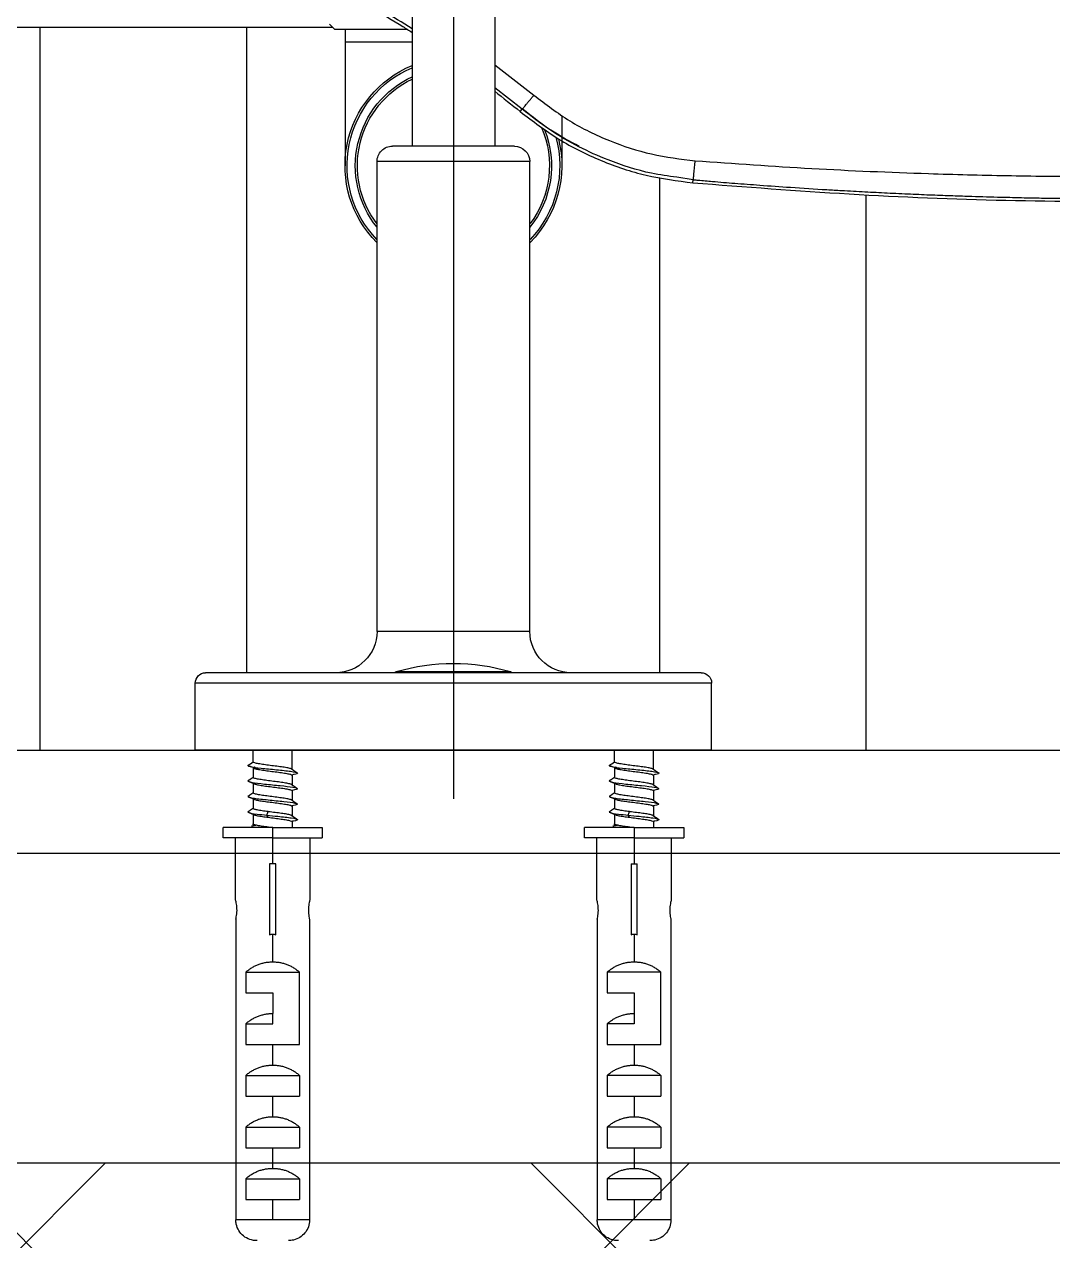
# Model space of a CAD drawing. Header units: millimetres. Extents: x 18456 to 179493, y -203649 to 469211.
# Drawn here: x 110188.1 to 110287.7, y 146936.4 to 147054.2 of the extents above; entities that cross this region are included whole.
import ezdxf

# ---------------------------------------------------------------- set-up
doc = ezdxf.new("R2010")
doc.units = ezdxf.units.MM
for name, color, linetype, true_color in [('X-평면도(기본형)$0$40HAT', 9, 'Continuous', 0x808080), ('X-평면도(기본형)$0$FIN', 9, 'Continuous', 0x808080), ('X-평면도(기본형)$0$FUR', 6, 'Continuous', 0xff00ff), ('X-평면도(기본형)$0$MC', 7, 'Continuous', 0x7f7fff), ('X-평면도(기본형)$0$TIL', 5, 'Continuous', 0x0000ff), ('X-평면도(기본형)$0$W2', 3, 'Continuous', 0x00ff00)]:
    doc.layers.add(name, color=color, linetype=linetype, true_color=true_color)

# ---------------------------------------------------------------- blocks, each defined once
blk = doc.blocks.new('X-평면도(기본형)$0$A$C5C7666B6')
at = {"layer": 'X-평면도(기본형)$0$FUR'}
for p, q in [((0, 150.36), (0, 100.36)), ((0, 150.36), (6.5, 150.36)), ((0, 150.36), (0, 100.36)), ((7.5, 149.36), (7.5, 101.36)), ((54.95, 148.56), (55.24, 148.59)), ((55.24, 148.59), (55.49, 146.99)), ((61.45, 135.86), (56.6, 135.86)), ((66.36, 129.36), (63.43, 133.15)), ((11.5, 132.76), (57, 132.76)), ((11.5, 132.76), (11.5, 117.96)), ((61.85, 131.83), (62.08, 132.02)), ((62.08, 132.02), (62.1, 132.04)), ((62.08, 132.02), (64.14, 129.36)), ((58.5, 131.26), (58.5, 119.46)), ((75.77, 129.36), (58.5, 129.36)), ((75.77, 121.36), (58.5, 121.36)), ((68.6, 114.86), (68.6, 121.36)), ((69.8, 120.91), (69.8, 113.86)), ((11.5, 117.96), (57, 117.96)), ((69.8, 114.86), (56.6, 114.86)), ((69.8, 113.86), (70.3, 113.36)), ((70, 113.66), (70, 80.91)), ((0, 100.36), (6.5, 100.36))]:
    blk.add_line(p, q, dxfattribs=at)
at = {"layer": 'X-평면도(기본형)$0$FUR', "color": 8, "true_color": 0x808080}
for p, q in [((6.5, 150.36), (6.5, 100.36)), ((-7.5, 147.66), (-8.5, 147.66)), ((-8.5, 142.86), (-8.5, 147.66)), ((-7.5, 142.86), (-7.5, 147.66)), ((-45.5, 146.42), (-45.5, 142.86)), ((-16.37, 146.42), (-45.5, 146.42)), ((-8.5, 146.46), (-14.51, 146.46)), ((-41.5, 145.45), (-43.5, 145.45)), ((-43.5, 142.86), (-43.5, 145.45)), ((-41.5, 145.45), (-41.5, 140.26)), ((-36.5, 145.45), (-38.5, 145.45)), ((-38.5, 142.86), (-38.5, 145.45)), ((-36.5, 145.45), (-36.5, 140.26)), ((-31.5, 145.45), (-33.5, 145.45)), ((-33.5, 142.86), (-33.5, 145.45)), ((-31.5, 145.45), (-31.5, 140.26)), ((-28.5, 145.45), (-21.5, 145.45)), ((-28.5, 142.86), (-28.5, 145.45)), ((-21.5, 145.45), (-21.5, 140.26)), ((-6.94, 144.74), (-7.5, 144.74)), ((-5.44, 144.74), (-6.36, 144.74)), ((-3.94, 144.74), (-4.88, 144.74)), ((-2.44, 144.74), (-3.38, 144.74)), ((-1.88, 144.74), (0, 144.74)), ((-45.5, 142.86), (-45.5, 139.29)), ((-43.5, 142.86), (-45.5, 142.86)), ((-43.5, 140.26), (-43.5, 142.86)), ((-38.5, 142.86), (-40.5, 142.86)), ((-38.5, 140.26), (-38.5, 142.86)), ((-33.5, 142.86), (-35.5, 142.86)), ((-33.5, 140.26), (-33.5, 142.86)), ((-28.5, 142.86), (-30.5, 142.86)), ((-28.5, 140.26), (-28.5, 142.86)), ((-25.5, 142.86), (-26.5, 142.86)), ((-26.5, 142.86), (-26.5, 140.26)), ((-23.5, 142.86), (-25.5, 142.86)), ((-23.5, 140.26), (-23.5, 142.86)), ((-17.81, 142.86), (-20.5, 142.86)), ((-17.88, 143.16), (-11, 143.16)), ((-11, 142.56), (-17.88, 142.56)), ((-11, 142.56), (-11, 143.16)), ((-8.5, 142.86), (-11, 142.86)), ((-7.5, 142.86), (-8.5, 142.86)), ((-8.5, 142.86), (-8.5, 138.06)), ((-7.5, 142.86), (-7.5, 138.06)), ((-41.5, 140.26), (-43.5, 140.26)), ((-36.5, 140.26), (-38.5, 140.26)), ((-31.5, 140.26), (-33.5, 140.26)), ((-26.5, 140.26), (-28.5, 140.26)), ((-21.5, 140.26), (-23.5, 140.26)), ((-7.24, 140.97), (-7.13, 140.97)), ((-6.22, 140.97), (-7.13, 140.97)), ((-4.72, 140.97), (-5.63, 140.97)), ((-3.22, 140.97), (-4.13, 140.97)), ((-1.69, 140.97), (-2.63, 140.97)), ((-1.13, 140.97), (0, 140.97)), ((-16.37, 139.29), (-45.5, 139.29)), ((-14.51, 139.26), (-8.5, 139.26)), ((-8.5, 138.06), (-7.5, 138.06)), ((57, 132.76), (57, 117.96)), ((7.61, 119.82), (7.61, 130.9)), ((-7.5, 112.66), (-8.5, 112.66)), ((-8.5, 107.86), (-8.5, 112.66)), ((-7.5, 107.86), (-7.5, 112.66)), ((-45.5, 111.42), (-45.5, 107.86)), ((-16.37, 111.42), (-45.5, 111.42)), ((-8.5, 111.46), (-14.51, 111.46)), ((-41.5, 110.45), (-43.5, 110.45)), ((-43.5, 107.86), (-43.5, 110.45)), ((-41.5, 105.26), (-41.5, 110.45)), ((-36.5, 110.45), (-38.5, 110.45)), ((-38.5, 107.86), (-38.5, 110.45)), ((-36.5, 105.26), (-36.5, 110.45)), ((-31.5, 110.45), (-33.5, 110.45)), ((-33.5, 107.86), (-33.5, 110.45)), ((-31.5, 105.26), (-31.5, 110.45)), ((-28.5, 110.45), (-21.5, 110.45)), ((-28.5, 107.86), (-28.5, 110.45)), ((-21.5, 105.26), (-21.5, 110.45)), ((-6.94, 109.74), (-7.5, 109.74)), ((-5.44, 109.74), (-6.36, 109.74)), ((-3.94, 109.74), (-4.88, 109.74)), ((-2.44, 109.74), (-3.38, 109.74)), ((-1.88, 109.74), (0, 109.74)), ((-45.5, 107.86), (-45.5, 104.29)), ((-45.5, 107.86), (-43.5, 107.86)), ((-43.5, 105.26), (-43.5, 107.86)), ((-40.5, 107.86), (-38.5, 107.86)), ((-38.5, 105.26), (-38.5, 107.86)), ((-35.5, 107.86), (-33.5, 107.86)), ((-33.5, 105.26), (-33.5, 107.86)), ((-30.5, 107.86), (-28.5, 107.86)), ((-28.5, 105.26), (-28.5, 107.86)), ((-26.5, 105.26), (-26.5, 107.86)), ((-26.5, 107.86), (-25.5, 107.86)), ((-23.5, 107.86), (-25.5, 107.86)), ((-23.5, 105.26), (-23.5, 107.86)), ((-20.5, 107.86), (-17.81, 107.86)), ((-17.88, 108.16), (-11, 108.16)), ((-11, 107.56), (-17.88, 107.56)), ((-11, 108.16), (-11, 107.56)), ((-11, 107.86), (-8.5, 107.86)), ((-8.5, 107.86), (-7.5, 107.86)), ((-8.5, 107.86), (-8.5, 103.06)), ((-7.5, 107.86), (-7.5, 103.06)), ((-41.5, 105.26), (-43.5, 105.26)), ((-36.5, 105.26), (-38.5, 105.26)), ((-31.5, 105.26), (-33.5, 105.26)), ((-26.5, 105.26), (-28.5, 105.26)), ((-21.5, 105.26), (-23.5, 105.26)), ((-7.24, 105.97), (-7.13, 105.97)), ((-6.22, 105.97), (-7.13, 105.97)), ((-4.72, 105.97), (-5.63, 105.97)), ((-3.22, 105.97), (-4.13, 105.97)), ((-1.69, 105.97), (-2.63, 105.97)), ((-1.13, 105.97), (0, 105.97)), ((-16.37, 104.29), (-45.5, 104.29)), ((-14.51, 104.26), (-8.5, 104.26)), ((-8.5, 103.06), (-7.5, 103.06))]:
    blk.add_line(p, q, dxfattribs=at)
at = {"layer": 'X-평면도(기본형)$0$FUR', "color": 1, "true_color": 0xff0000}
blk.add_line((600.32, 125.36), (-4.7, 125.36), dxfattribs=at)
at = {"layer": 'X-평면도(기본형)$0$FUR'}
for centre, radius, start, end in [((6.5, 149.36), 1, 0, 90), ((11.5, 136.76), 4, 180, 270), ((56.6, 125.36), 10.5, 75.6424, 134.9564), ((56.6, 125.36), 10.3, 74.4527, 133.9078), ((57, 131.26), 1.5, 0, 90), ((56.6, 125.36), 10.5, 225.0436, 337.6073), ((56.6, 125.36), 10.3, 226.0922, 337.1482), ((57, 119.46), 1.5, 270, 0), ((11.5, 113.96), 4, 90, 180), ((6.5, 101.36), 1, 270, 0)]:
    blk.add_arc(centre, radius, start, end, dxfattribs=at)
at = {"layer": 'X-평면도(기본형)$0$FUR', "color": 8, "true_color": 0x808080}
for centre, radius, start, end in [((56.6, 125.36), 9.5, 68.429, 128.822), ((56.6, 125.36), 9.3, 66.484, 127.083), ((7.13, 130.76), 0.5, 16.2575, 40.8383), ((-11.39, 125.36), 19.79, 343.7425, 16.2575), ((56.6, 125.36), 9.5, 231.1743, 335.0989), ((56.6, 125.36), 9.3, 232.9169, 334.5256), ((7.13, 119.96), 0.5, 319.1617, 343.7425)]:
    blk.add_arc(centre, radius, start, end, dxfattribs=at)
at = {"layer": 'X-평면도(기본형)$0$FUR'}
for points, knots in [([(54.95, 148.56), (54.56, 153.6), (53.78, 163.69), (53.17, 178.86), (53.13, 188.97), (53.11, 194.03)], [0, 0, 0, 0, 0.333307, 0.666693, 1, 1, 1, 1]), ([(57.08, 148.78), (56.82, 152.54), (56.29, 160.07), (55.86, 170.12), (55.63, 178.93), (55.55, 186.47), (55.56, 191.49), (55.56, 194)], [0, 0, 0, 0, 0.2501, 0.500294, 0.667068, 0.833874, 1, 1, 1, 1]), ([(55.24, 148.59), (55.23, 148.75), (55.18, 149.36), (55.06, 150.7), (54.9, 152.69), (54.71, 155.21), (54.5, 158.19), (54.33, 160.83), (54.21, 162.86), (54.14, 164.09), (54.08, 165.21), (54.03, 166.29), (53.97, 167.39), (53.92, 168.5), (53.87, 169.61), (53.82, 170.69), (53.78, 171.73), (53.74, 172.74), (53.71, 173.71), (53.68, 174.64), (53.62, 176.2), (53.57, 178.2), (53.51, 180.45), (53.48, 182.12), (53.46, 183.31), (53.44, 184.57), (53.42, 185.82), (53.42, 186.79), (53.41, 187.15)], [0, 0, 0, 0, 0.012439, 0.048205, 0.104503, 0.167351, 0.244565, 0.336146, 0.373172, 0.402815, 0.431725, 0.459899, 0.487339, 0.517097, 0.54594, 0.573867, 0.600879, 0.626976, 0.652157, 0.676423, 0.699773, 0.773353, 0.831735, 0.87492, 0.90291, 0.924386, 0.972196, 1, 1, 1, 1]), ([(61.85, 131.83), (60.92, 133.05), (59.06, 135.48), (57.02, 139.62), (55.54, 144), (55.14, 147.04), (54.95, 148.56)], [0, 0, 0, 0, 0.25001, 0.500001, 0.75002, 1, 1, 1, 1]), ([(55.24, 148.59), (55.25, 148.59), (55.27, 148.6), (55.39, 148.61), (55.58, 148.63), (55.84, 148.66), (56.15, 148.69), (56.47, 148.72), (56.79, 148.75), (56.99, 148.77), (57.08, 148.77)], [0, 0, 0, 0, 0.119565, 0.247013, 0.379627, 0.513902, 0.646078, 0.772726, 0.891231, 1, 1, 1, 1]), ([(63.43, 133.15), (62.56, 134.29), (60.83, 136.56), (58.95, 140.43), (57.6, 144.52), (57.26, 147.36), (57.08, 148.78)], [0, 0, 0, 0, 0.250112, 0.500164, 0.750028, 1, 1, 1, 1]), ([(55.49, 146.99), (55.6, 146.17), (55.91, 143.9), (56.95, 140.71), (58.41, 137.45), (60.03, 134.64), (61.39, 132.9), (62.08, 132.02)], [0, 0, 0, 0, 0.149341, 0.414687, 0.601681, 0.796829, 1, 1, 1, 1]), ([(58.47, 137.53), (58.94, 136.66), (59.98, 134.72), (61.35, 132.99), (62.1, 132.03)], [0, 0, 0, 0, 0.448954, 1, 1, 1, 1]), ([(62.1, 132.04), (62.1, 132.04), (62.11, 132.05), (62.18, 132.11), (62.31, 132.22), (62.5, 132.37), (62.72, 132.56), (62.96, 132.76), (63.2, 132.96), (63.36, 133.09), (63.43, 133.15)], [0, 0, 0, 0, 0.027468, 0.164253, 0.307475, 0.453836, 0.599594, 0.741088, 0.875265, 1, 1, 1, 1]), ([(73.57, 114.38), (72.43, 116.43), (71.13, 118.78), (69.71, 121.06), (69.52, 121.36)], [0, 0, 0, 0, 0.3331978, 0.383066, 0.383066, 0.383066, 0.383066]), ([(69.87, 121.36), (70.46, 120.42), (71.85, 118.19), (73.11, 115.87), (73.84, 114.53)], [0.1390638, 0.1390638, 0.1390638, 0.1390638, 0.5, 1, 1, 1, 1])]:
    blk.add_open_spline(points, degree=3, knots=knots, dxfattribs=at)
at = {"layer": 'X-평면도(기본형)$0$FUR', "color": 8, "true_color": 0x808080}
for points, knots in [([(-45.5, 146.42), (-45.72, 146.42), (-45.95, 146.38), (-46.37, 146.24), (-46.57, 146.12), (-46.91, 145.85), (-47.06, 145.68), (-47.3, 145.3), (-47.39, 145.09), (-47.48, 144.71), (-47.5, 144.54), (-47.5, 144.38)], [0, 0, 0, 0, 0.210475, 0.210475, 0.420919, 0.420919, 0.631855, 0.631855, 0.844512, 0.844512, 1, 1, 1, 1]), ([(-14.5, 146.46), (-14.5, 146.46), (-14.5, 146.46), (-14.51, 146.45), (-14.53, 146.45), (-14.62, 146.42), (-14.67, 146.41), (-14.82, 146.38), (-14.91, 146.36), (-15.1, 146.34), (-15.21, 146.32), (-15.43, 146.31), (-15.55, 146.31), (-15.76, 146.32), (-15.87, 146.33), (-16.06, 146.36), (-16.15, 146.37), (-16.28, 146.4), (-16.33, 146.41), (-16.37, 146.42)], [0, 0, 0, 0, 0.025111, 0.025111, 0.149041, 0.149041, 0.273737, 0.273737, 0.402646, 0.402646, 0.533133, 0.533133, 0.659652, 0.659652, 0.782891, 0.782891, 0.908576, 0.908576, 1, 1, 1, 1]), ([(-6.3, 142.3), (-6.34, 142.64), (-6.42, 143.53), (-6.56, 144.79), (-6.71, 145.42), (-6.83, 145.13), (-6.89, 144.76), (-6.9, 144.69)], [0, 0, 0, 0, 0.17613, 0.432766, 0.689401, 0.946037, 1, 1, 1, 1]), ([(-4.42, 140.53), (-4.45, 140.46), (-4.53, 140.4), (-4.66, 140.96), (-4.81, 142.39), (-4.97, 144), (-5.12, 145.15), (-5.26, 145.37), (-5.36, 144.96), (-5.4, 144.7)], [0, 0, 0, 0, 0.084858, 0.242521, 0.400184, 0.557846, 0.715509, 0.873171, 1, 1, 1, 1]), ([(-2.92, 140.53), (-2.94, 140.49), (-3, 140.39), (-3.12, 140.72), (-3.28, 142.01), (-3.43, 143.64), (-3.58, 144.95), (-3.74, 145.43), (-3.84, 145.06), (-3.89, 144.74)], [0, 0, 0, 0, 0.048435, 0.207029, 0.365624, 0.524218, 0.682812, 0.841406, 1, 1, 1, 1]), ([(-1.48, 140.46), (-1.52, 140.46), (-1.6, 140.65), (-1.74, 141.65), (-1.89, 143.26), (-2.05, 144.7), (-2.2, 145.41), (-2.31, 145.18), (-2.37, 144.84), (-2.38, 144.78)], [0, 0, 0, 0, 0.116681, 0.286695, 0.456709, 0.626723, 0.796737, 0.966751, 1, 1, 1, 1]), ([(-6.5, 142.42), (-6.53, 142.62), (-6.56, 142.84), (-6.61, 143.27), (-6.64, 143.48), (-6.69, 143.86), (-6.72, 144.04), (-6.78, 144.34), (-6.8, 144.47), (-6.86, 144.65), (-6.88, 144.71), (-6.92, 144.74), (-6.93, 144.74), (-6.94, 144.74)], [0, 0, 0, 0, 0.188476, 0.188476, 0.376983, 0.376983, 0.565472, 0.565472, 0.753985, 0.753985, 0.942472, 0.942472, 1, 1, 1, 1]), ([(-6.38, 144.74), (-6.36, 144.74), (-6.33, 144.71), (-6.28, 144.56), (-6.25, 144.46), (-6.19, 144.19), (-6.17, 144.02), (-6.11, 143.66), (-6.09, 143.46), (-6.03, 143.04), (-6.01, 142.82), (-5.97, 142.55), (-5.96, 142.48), (-5.95, 142.42)], [0, 0, 0, 0, 0.188465, 0.188465, 0.376939, 0.376939, 0.565465, 0.565465, 0.75393, 0.75393, 0.942462, 0.942462, 1, 1, 1, 1]), ([(-4.77, 141.08), (-4.79, 141.15), (-4.82, 141.25), (-4.88, 141.52), (-4.9, 141.69), (-4.96, 142.05), (-4.98, 142.25), (-5.04, 142.67), (-5.06, 142.89), (-5.12, 143.31), (-5.15, 143.52), (-5.2, 143.9), (-5.23, 144.08), (-5.28, 144.37), (-5.31, 144.49), (-5.36, 144.67), (-5.39, 144.72), (-5.42, 144.74), (-5.43, 144.74), (-5.44, 144.74)], [0, 0, 0, 0, 0.120744, 0.120744, 0.242263, 0.242263, 0.363765, 0.363765, 0.485287, 0.485287, 0.606786, 0.606786, 0.728309, 0.728309, 0.849807, 0.849807, 0.971328, 0.971328, 1, 1, 1, 1]), ([(-4.84, 144.71), (-4.83, 144.69), (-4.82, 144.67), (-4.78, 144.56), (-4.75, 144.46), (-4.7, 144.19), (-4.67, 144.02), (-4.61, 143.66), (-4.59, 143.46), (-4.53, 143.04), (-4.51, 142.82), (-4.45, 142.4), (-4.42, 142.19), (-4.37, 141.81), (-4.34, 141.64), (-4.29, 141.34), (-4.26, 141.22), (-4.21, 141.04), (-4.18, 140.99), (-4.15, 140.97), (-4.14, 140.97), (-4.13, 140.97)], [0, 0, 0, 0, 0.053038, 0.053038, 0.168012, 0.168012, 0.282979, 0.282979, 0.397961, 0.397961, 0.512923, 0.512923, 0.627913, 0.627913, 0.742871, 0.742871, 0.857865, 0.857865, 0.97282, 0.97282, 1, 1, 1, 1]), ([(-3.27, 141.08), (-3.29, 141.15), (-3.32, 141.25), (-3.37, 141.52), (-3.4, 141.69), (-3.46, 142.05), (-3.48, 142.25), (-3.54, 142.67), (-3.56, 142.89), (-3.62, 143.31), (-3.65, 143.52), (-3.7, 143.9), (-3.73, 144.08), (-3.78, 144.37), (-3.81, 144.49), (-3.86, 144.67), (-3.89, 144.72), (-3.92, 144.74), (-3.93, 144.74), (-3.94, 144.74)], [0, 0, 0, 0, 0.120213, 0.120213, 0.241801, 0.241801, 0.363371, 0.363371, 0.484956, 0.484956, 0.606529, 0.606529, 0.728111, 0.728111, 0.849689, 0.849689, 0.971267, 0.971267, 1, 1, 1, 1]), ([(-3.34, 144.71), (-3.33, 144.69), (-3.32, 144.67), (-3.28, 144.56), (-3.25, 144.46), (-3.2, 144.19), (-3.17, 144.02), (-3.11, 143.66), (-3.09, 143.46), (-3.03, 143.04), (-3.01, 142.82), (-2.95, 142.4), (-2.92, 142.19), (-2.87, 141.81), (-2.84, 141.64), (-2.79, 141.34), (-2.76, 141.22), (-2.71, 141.04), (-2.68, 140.99), (-2.65, 140.97), (-2.64, 140.97), (-2.63, 140.97)], [0, 0, 0, 0, 0.052746, 0.052746, 0.167734, 0.167734, 0.282758, 0.282758, 0.397747, 0.397747, 0.512765, 0.512765, 0.627759, 0.627759, 0.742772, 0.742772, 0.857771, 0.857771, 0.972778, 0.972778, 1, 1, 1, 1]), ([(-1.69, 140.97), (-1.71, 140.97), (-1.74, 141), (-1.79, 141.15), (-1.82, 141.25), (-1.87, 141.52), (-1.9, 141.69), (-1.96, 142.05), (-1.98, 142.25), (-2.04, 142.67), (-2.06, 142.89), (-2.12, 143.31), (-2.15, 143.52), (-2.2, 143.9), (-2.23, 144.08), (-2.28, 144.37), (-2.31, 144.49), (-2.36, 144.67), (-2.39, 144.72), (-2.42, 144.74), (-2.43, 144.74), (-2.44, 144.74)], [0, 0, 0, 0, 0.108259, 0.108259, 0.216535, 0.216535, 0.324802, 0.324802, 0.433082, 0.433082, 0.541347, 0.541347, 0.649629, 0.649629, 0.757892, 0.757892, 0.866175, 0.866175, 0.974436, 0.974436, 1, 1, 1, 1]), ([(-1.84, 144.71), (-1.83, 144.69), (-1.82, 144.67), (-1.78, 144.56), (-1.75, 144.46), (-1.69, 144.19), (-1.67, 144.02), (-1.61, 143.66), (-1.59, 143.46), (-1.53, 143.04), (-1.51, 142.82), (-1.45, 142.4), (-1.42, 142.19), (-1.37, 141.81), (-1.34, 141.63), (-1.29, 141.34), (-1.26, 141.22), (-1.21, 141.04), (-1.18, 140.99), (-1.15, 140.97), (-1.14, 140.97), (-1.13, 140.97)], [0, 0, 0, 0, 0.05122, 0.05122, 0.16641, 0.16641, 0.281616, 0.281616, 0.396801, 0.396801, 0.512015, 0.512015, 0.627197, 0.627197, 0.742414, 0.742414, 0.857591, 0.857591, 0.972809, 0.972809, 1, 1, 1, 1]), ([(-7.51, 142.86), (-7.5, 142.77), (-7.49, 142.69), (-7.45, 142.4), (-7.42, 142.19), (-7.37, 141.81), (-7.34, 141.64), (-7.29, 141.34), (-7.26, 141.22), (-7.21, 141.04), (-7.18, 140.99), (-7.15, 140.97), (-7.14, 140.97), (-7.13, 140.97)], [0, 0, 0, 0, 0.083074, 0.083074, 0.299494, 0.299494, 0.51592, 0.51592, 0.732355, 0.732355, 0.948771, 0.948771, 1, 1, 1, 1]), ([(-6.19, 140.97), (-6.21, 140.97), (-6.24, 141), (-6.29, 141.15), (-6.32, 141.25), (-6.37, 141.52), (-6.4, 141.69), (-6.45, 142.04), (-6.48, 142.22), (-6.5, 142.42)], [0, 0, 0, 0, 0.254545, 0.254545, 0.509066, 0.509066, 0.763547, 0.763547, 1, 1, 1, 1]), ([(-5.93, 140.51), (-5.97, 140.43), (-6.06, 140.45), (-6.18, 141.15), (-6.26, 141.96), (-6.3, 142.3)], [0, 0, 0, 0, 0.297374, 0.71404, 1, 1, 1, 1]), ([(-5.95, 142.42), (-5.93, 142.21), (-5.9, 142.01), (-5.84, 141.65), (-5.82, 141.49), (-5.76, 141.23), (-5.74, 141.13), (-5.68, 141), (-5.66, 140.97), (-5.63, 140.97)], [0, 0, 0, 0, 0.254461, 0.254461, 0.508979, 0.508979, 0.763453, 0.763453, 1, 1, 1, 1]), ([(-47.5, 141.34), (-47.5, 141.1), (-47.46, 140.86), (-47.31, 140.42), (-47.19, 140.21), (-46.9, 139.85), (-46.72, 139.7), (-46.34, 139.46), (-46.12, 139.38), (-45.77, 139.3), (-45.64, 139.29), (-45.5, 139.29)], [0, 0, 0, 0, 0.222179, 0.222179, 0.444896, 0.444896, 0.660359, 0.660359, 0.872339, 0.872339, 1, 1, 1, 1]), ([(-7.27, 141.3), (-7.29, 141.17), (-7.32, 140.98), (-7.35, 140.83), (-7.35, 140.79)], [0, 0, 0, 0, 0.663259, 1, 1, 1, 1]), ([(-16.37, 139.29), (-16.31, 139.3), (-16.24, 139.32), (-16.06, 139.35), (-15.96, 139.37), (-15.75, 139.39), (-15.64, 139.4), (-15.42, 139.4), (-15.31, 139.39), (-15.1, 139.38), (-15, 139.36), (-14.83, 139.33), (-14.75, 139.32), (-14.62, 139.29), (-14.57, 139.27), (-14.51, 139.26), (-14.5, 139.26), (-14.5, 139.26)], [0, 0, 0, 0, 0.130372, 0.130372, 0.260778, 0.260778, 0.390104, 0.390104, 0.5147, 0.5147, 0.638474, 0.638474, 0.766412, 0.766412, 0.897176, 0.897176, 1, 1, 1, 1]), ([(-45.5, 111.42), (-45.72, 111.42), (-45.95, 111.38), (-46.37, 111.24), (-46.57, 111.12), (-46.91, 110.85), (-47.06, 110.68), (-47.3, 110.3), (-47.39, 110.09), (-47.48, 109.71), (-47.5, 109.54), (-47.5, 109.38)], [0, 0, 0, 0, 0.210475, 0.210475, 0.420919, 0.420919, 0.631855, 0.631855, 0.844512, 0.844512, 1, 1, 1, 1]), ([(-14.5, 111.46), (-14.5, 111.46), (-14.5, 111.46), (-14.51, 111.45), (-14.53, 111.45), (-14.62, 111.42), (-14.67, 111.41), (-14.82, 111.38), (-14.91, 111.36), (-15.1, 111.34), (-15.21, 111.32), (-15.43, 111.31), (-15.55, 111.31), (-15.76, 111.32), (-15.87, 111.33), (-16.06, 111.36), (-16.15, 111.37), (-16.28, 111.4), (-16.33, 111.41), (-16.37, 111.42)], [0, 0, 0, 0, 0.025111, 0.025111, 0.149041, 0.149041, 0.273737, 0.273737, 0.402646, 0.402646, 0.533133, 0.533133, 0.659652, 0.659652, 0.782891, 0.782891, 0.908576, 0.908576, 1, 1, 1, 1]), ([(-6.5, 107.42), (-6.53, 107.62), (-6.56, 107.84), (-6.61, 108.27), (-6.64, 108.48), (-6.69, 108.86), (-6.72, 109.04), (-6.78, 109.34), (-6.8, 109.47), (-6.86, 109.65), (-6.88, 109.71), (-6.92, 109.74), (-6.93, 109.74), (-6.94, 109.74)], [0, 0, 0, 0, 0.188476, 0.188476, 0.376983, 0.376983, 0.565472, 0.565472, 0.753985, 0.753985, 0.942472, 0.942472, 1, 1, 1, 1]), ([(-6.3, 107.3), (-6.34, 107.64), (-6.42, 108.53), (-6.56, 109.79), (-6.71, 110.42), (-6.83, 110.13), (-6.89, 109.76), (-6.9, 109.69)], [0, 0, 0, 0, 0.17613, 0.432766, 0.689401, 0.946037, 1, 1, 1, 1]), ([(-6.38, 109.74), (-6.36, 109.74), (-6.33, 109.71), (-6.28, 109.56), (-6.25, 109.46), (-6.19, 109.19), (-6.17, 109.02), (-6.11, 108.66), (-6.09, 108.46), (-6.03, 108.04), (-6.01, 107.82), (-5.97, 107.55), (-5.96, 107.48), (-5.95, 107.42)], [0, 0, 0, 0, 0.188465, 0.188465, 0.376939, 0.376939, 0.565465, 0.565465, 0.75393, 0.75393, 0.942462, 0.942462, 1, 1, 1, 1]), ([(-4.77, 106.08), (-4.79, 106.15), (-4.82, 106.25), (-4.88, 106.52), (-4.9, 106.69), (-4.96, 107.05), (-4.98, 107.25), (-5.04, 107.67), (-5.06, 107.89), (-5.12, 108.31), (-5.15, 108.52), (-5.2, 108.9), (-5.23, 109.08), (-5.28, 109.37), (-5.31, 109.49), (-5.36, 109.67), (-5.39, 109.72), (-5.42, 109.74), (-5.43, 109.74), (-5.44, 109.74)], [0, 0, 0, 0, 0.120744, 0.120744, 0.242263, 0.242263, 0.363765, 0.363765, 0.485287, 0.485287, 0.606786, 0.606786, 0.728309, 0.728309, 0.849807, 0.849807, 0.971328, 0.971328, 1, 1, 1, 1]), ([(-4.42, 105.53), (-4.45, 105.46), (-4.53, 105.4), (-4.66, 105.96), (-4.81, 107.39), (-4.97, 109), (-5.12, 110.15), (-5.26, 110.37), (-5.36, 109.96), (-5.4, 109.7)], [0, 0, 0, 0, 0.084858, 0.242521, 0.400184, 0.557846, 0.715509, 0.873171, 1, 1, 1, 1]), ([(-4.84, 109.71), (-4.83, 109.69), (-4.82, 109.67), (-4.78, 109.56), (-4.75, 109.46), (-4.7, 109.19), (-4.67, 109.02), (-4.61, 108.66), (-4.59, 108.46), (-4.53, 108.04), (-4.51, 107.82), (-4.45, 107.4), (-4.42, 107.19), (-4.37, 106.81), (-4.34, 106.64), (-4.29, 106.34), (-4.26, 106.22), (-4.21, 106.04), (-4.18, 105.99), (-4.15, 105.97), (-4.14, 105.97), (-4.13, 105.97)], [0, 0, 0, 0, 0.053038, 0.053038, 0.168012, 0.168012, 0.282979, 0.282979, 0.397961, 0.397961, 0.512923, 0.512923, 0.627913, 0.627913, 0.742871, 0.742871, 0.857865, 0.857865, 0.97282, 0.97282, 1, 1, 1, 1]), ([(-3.27, 106.08), (-3.29, 106.15), (-3.32, 106.25), (-3.37, 106.52), (-3.4, 106.69), (-3.46, 107.05), (-3.48, 107.25), (-3.54, 107.67), (-3.56, 107.89), (-3.62, 108.31), (-3.65, 108.52), (-3.7, 108.9), (-3.73, 109.08), (-3.78, 109.37), (-3.81, 109.49), (-3.86, 109.67), (-3.89, 109.72), (-3.92, 109.74), (-3.93, 109.74), (-3.94, 109.74)], [0, 0, 0, 0, 0.120213, 0.120213, 0.241801, 0.241801, 0.363371, 0.363371, 0.484956, 0.484956, 0.606529, 0.606529, 0.728111, 0.728111, 0.849689, 0.849689, 0.971267, 0.971267, 1, 1, 1, 1]), ([(-2.92, 105.53), (-2.94, 105.49), (-3, 105.39), (-3.12, 105.72), (-3.28, 107.01), (-3.43, 108.64), (-3.58, 109.95), (-3.74, 110.43), (-3.84, 110.06), (-3.89, 109.74)], [0, 0, 0, 0, 0.048435, 0.207029, 0.365624, 0.524218, 0.682812, 0.841406, 1, 1, 1, 1]), ([(-3.34, 109.71), (-3.33, 109.69), (-3.32, 109.67), (-3.28, 109.56), (-3.25, 109.46), (-3.2, 109.19), (-3.17, 109.02), (-3.11, 108.66), (-3.09, 108.46), (-3.03, 108.04), (-3.01, 107.82), (-2.95, 107.4), (-2.92, 107.19), (-2.87, 106.81), (-2.84, 106.64), (-2.79, 106.34), (-2.76, 106.22), (-2.71, 106.04), (-2.68, 105.99), (-2.65, 105.97), (-2.64, 105.97), (-2.63, 105.97)], [0, 0, 0, 0, 0.052746, 0.052746, 0.167734, 0.167734, 0.282758, 0.282758, 0.397747, 0.397747, 0.512765, 0.512765, 0.627759, 0.627759, 0.742772, 0.742772, 0.857771, 0.857771, 0.972778, 0.972778, 1, 1, 1, 1]), ([(-1.69, 105.97), (-1.71, 105.97), (-1.74, 106), (-1.79, 106.15), (-1.82, 106.25), (-1.87, 106.52), (-1.9, 106.69), (-1.96, 107.05), (-1.98, 107.25), (-2.04, 107.67), (-2.06, 107.89), (-2.12, 108.31), (-2.15, 108.52), (-2.2, 108.9), (-2.23, 109.08), (-2.28, 109.37), (-2.31, 109.49), (-2.36, 109.67), (-2.39, 109.72), (-2.42, 109.74), (-2.43, 109.74), (-2.44, 109.74)], [0, 0, 0, 0, 0.108259, 0.108259, 0.216535, 0.216535, 0.324802, 0.324802, 0.433082, 0.433082, 0.541347, 0.541347, 0.649629, 0.649629, 0.757892, 0.757892, 0.866175, 0.866175, 0.974436, 0.974436, 1, 1, 1, 1]), ([(-1.48, 105.46), (-1.52, 105.46), (-1.6, 105.65), (-1.74, 106.65), (-1.89, 108.26), (-2.05, 109.7), (-2.2, 110.41), (-2.31, 110.18), (-2.37, 109.84), (-2.38, 109.78)], [0, 0, 0, 0, 0.116681, 0.286695, 0.456709, 0.626723, 0.796737, 0.966751, 1, 1, 1, 1]), ([(-1.84, 109.71), (-1.83, 109.69), (-1.82, 109.67), (-1.78, 109.56), (-1.75, 109.46), (-1.69, 109.19), (-1.67, 109.02), (-1.61, 108.66), (-1.59, 108.46), (-1.53, 108.04), (-1.51, 107.82), (-1.45, 107.4), (-1.42, 107.19), (-1.37, 106.81), (-1.34, 106.63), (-1.29, 106.34), (-1.26, 106.22), (-1.21, 106.04), (-1.18, 105.99), (-1.15, 105.97), (-1.14, 105.97), (-1.13, 105.97)], [0, 0, 0, 0, 0.05122, 0.05122, 0.16641, 0.16641, 0.281616, 0.281616, 0.396801, 0.396801, 0.512015, 0.512015, 0.627197, 0.627197, 0.742414, 0.742414, 0.857591, 0.857591, 0.972809, 0.972809, 1, 1, 1, 1]), ([(-7.51, 107.86), (-7.5, 107.77), (-7.49, 107.69), (-7.45, 107.4), (-7.42, 107.19), (-7.37, 106.81), (-7.34, 106.64), (-7.29, 106.34), (-7.26, 106.22), (-7.21, 106.04), (-7.18, 105.99), (-7.15, 105.97), (-7.14, 105.97), (-7.13, 105.97)], [0, 0, 0, 0, 0.083074, 0.083074, 0.299494, 0.299494, 0.51592, 0.51592, 0.732355, 0.732355, 0.948771, 0.948771, 1, 1, 1, 1]), ([(-6.19, 105.97), (-6.21, 105.97), (-6.24, 106), (-6.29, 106.15), (-6.32, 106.25), (-6.37, 106.52), (-6.4, 106.69), (-6.45, 107.04), (-6.48, 107.22), (-6.5, 107.42)], [0, 0, 0, 0, 0.254545, 0.254545, 0.509066, 0.509066, 0.763547, 0.763547, 1, 1, 1, 1]), ([(-5.93, 105.51), (-5.97, 105.43), (-6.06, 105.45), (-6.18, 106.15), (-6.26, 106.96), (-6.3, 107.3)], [0, 0, 0, 0, 0.297374, 0.71404, 1, 1, 1, 1]), ([(-5.95, 107.42), (-5.93, 107.21), (-5.9, 107.01), (-5.84, 106.65), (-5.82, 106.49), (-5.76, 106.23), (-5.74, 106.13), (-5.68, 106), (-5.66, 105.97), (-5.63, 105.97)], [0, 0, 0, 0, 0.254461, 0.254461, 0.508979, 0.508979, 0.763453, 0.763453, 1, 1, 1, 1]), ([(-47.5, 106.34), (-47.5, 106.1), (-47.46, 105.86), (-47.31, 105.42), (-47.19, 105.21), (-46.9, 104.85), (-46.72, 104.7), (-46.34, 104.46), (-46.12, 104.38), (-45.77, 104.3), (-45.64, 104.29), (-45.5, 104.29)], [0, 0, 0, 0, 0.222179, 0.222179, 0.444896, 0.444896, 0.660359, 0.660359, 0.872339, 0.872339, 1, 1, 1, 1]), ([(-7.27, 106.3), (-7.29, 106.17), (-7.32, 105.98), (-7.35, 105.83), (-7.35, 105.79)], [0, 0, 0, 0, 0.663259, 1, 1, 1, 1]), ([(-16.37, 104.29), (-16.31, 104.3), (-16.24, 104.32), (-16.06, 104.35), (-15.96, 104.37), (-15.75, 104.39), (-15.64, 104.4), (-15.42, 104.4), (-15.31, 104.39), (-15.1, 104.38), (-15, 104.36), (-14.83, 104.33), (-14.75, 104.32), (-14.62, 104.29), (-14.57, 104.27), (-14.51, 104.26), (-14.5, 104.26), (-14.5, 104.26)], [0, 0, 0, 0, 0.130372, 0.130372, 0.260778, 0.260778, 0.390104, 0.390104, 0.5147, 0.5147, 0.638474, 0.638474, 0.766412, 0.766412, 0.897176, 0.897176, 1, 1, 1, 1])]:
    blk.add_open_spline(points, degree=3, knots=knots, dxfattribs=at)
for points, weights in [([(-40.5, 142.86), (-40.5, 144.38), (-41.5, 145.45)], [1, 0.850415408367, 0.853620629654]), ([(-35.5, 142.86), (-35.5, 144.38), (-36.5, 145.45)], [1, 0.850415408367, 0.853620629654]), ([(-30.5, 142.86), (-30.5, 144.38), (-31.5, 145.45)], [1, 0.850415408367, 0.853620629654]), ([(-20.5, 142.86), (-20.5, 144.38), (-21.5, 145.45)], [1, 0.850415408367, 0.853620629654]), ([(-41.5, 140.26), (-40.5, 141.33), (-40.5, 142.86)], [0.853620629654, 0.850415408367, 1]), ([(-36.5, 140.26), (-35.5, 141.33), (-35.5, 142.86)], [0.853620629654, 0.850415408368, 1]), ([(-31.5, 140.26), (-30.5, 141.33), (-30.5, 142.86)], [0.853620629654, 0.850415408367, 1]), ([(-26.5, 140.26), (-25.5, 141.33), (-25.5, 142.86)], [0.853620629654, 0.850415408367, 1]), ([(-21.5, 140.26), (-20.5, 141.33), (-20.5, 142.86)], [0.853620629654, 0.850415408368, 1]), ([(-40.5, 107.86), (-40.5, 109.38), (-41.5, 110.45)], [1, 0.850415408367, 0.853620629654]), ([(-35.5, 107.86), (-35.5, 109.38), (-36.5, 110.45)], [1, 0.850415408367, 0.853620629654]), ([(-30.5, 107.86), (-30.5, 109.38), (-31.5, 110.45)], [1, 0.850415408367, 0.853620629654]), ([(-20.5, 107.86), (-20.5, 109.38), (-21.5, 110.45)], [1, 0.850415408367, 0.853620629654]), ([(-41.5, 105.26), (-40.5, 106.33), (-40.5, 107.86)], [0.853620629654, 0.850415408367, 1]), ([(-36.5, 105.26), (-35.5, 106.33), (-35.5, 107.86)], [0.853620629654, 0.850415408368, 1]), ([(-31.5, 105.26), (-30.5, 106.33), (-30.5, 107.86)], [0.853620629654, 0.850415408369, 1]), ([(-26.5, 105.26), (-25.5, 106.33), (-25.5, 107.86)], [0.853620629654, 0.850415408367, 1]), ([(-21.5, 105.26), (-20.5, 106.33), (-20.5, 107.86)], [0.853620629654, 0.850415408367, 1])]:
    blk.add_rational_spline(points, weights, degree=2, dxfattribs=at)
for points, degree in [([(-6.34, 144.71), (-6.52, 144.98), (-6.7, 145.24)], 2), ([(-4.84, 144.71), (-5.02, 144.97), (-5.2, 145.23)], 2), ([(-3.34, 144.71), (-3.52, 144.97), (-3.7, 145.23)], 2), ([(-1.84, 144.71), (-2.02, 144.97), (-2.2, 145.23)], 2), ([(-17.81, 142.86), (-17.81, 142.9), (-17.82, 143), (-17.85, 143.1), (-17.88, 143.16)], 3), ([(-17.88, 142.56), (-17.85, 142.61), (-17.82, 142.71), (-17.81, 142.81), (-17.81, 142.86)], 3), ([(-6.5, 142.42), (-6.44, 142.38), (-6.37, 142.34), (-6.3, 142.3)], 3), ([(-6.3, 142.3), (-6.18, 142.34), (-6.07, 142.38), (-5.95, 142.42)], 3), ([(-1.87, 141.48), (-1.76, 141.28), (-1.65, 141.07)], 2), ([(-6.26, 141.05), (-6.15, 140.78), (-6.04, 140.52)], 2), ([(-5.95, 140.48), (-5.78, 140.72), (-5.61, 140.97)], 2), ([(-4.77, 141.09), (-4.66, 140.82), (-4.55, 140.54)], 2), ([(-4.45, 140.48), (-4.28, 140.72), (-4.11, 140.97)], 2), ([(-3.27, 141.09), (-3.16, 140.82), (-3.05, 140.55)], 2), ([(-2.95, 140.48), (-2.78, 140.72), (-2.61, 140.97)], 2), ([(-1.69, 140.97), (-1.62, 140.8), (-1.55, 140.63), (-1.48, 140.46)], 3), ([(-1.48, 140.46), (-1.37, 140.63), (-1.25, 140.8), (-1.13, 140.97)], 3), ([(-6.34, 109.71), (-6.52, 109.98), (-6.7, 110.24)], 2), ([(-4.84, 109.71), (-5.02, 109.97), (-5.2, 110.23)], 2), ([(-3.34, 109.71), (-3.52, 109.97), (-3.7, 110.23)], 2), ([(-1.84, 109.71), (-2.02, 109.97), (-2.2, 110.23)], 2), ([(-17.81, 107.86), (-17.81, 107.9), (-17.82, 108), (-17.85, 108.1), (-17.88, 108.16)], 3), ([(-17.88, 107.56), (-17.85, 107.61), (-17.82, 107.71), (-17.81, 107.81), (-17.81, 107.86)], 3), ([(-6.5, 107.42), (-6.44, 107.38), (-6.37, 107.34), (-6.3, 107.3)], 3), ([(-6.3, 107.3), (-6.18, 107.34), (-6.07, 107.38), (-5.95, 107.42)], 3), ([(-6.26, 106.05), (-6.15, 105.78), (-6.04, 105.52)], 2), ([(-4.77, 106.09), (-4.66, 105.82), (-4.55, 105.54)], 2), ([(-3.27, 106.09), (-3.16, 105.82), (-3.05, 105.55)], 2), ([(-1.87, 106.48), (-1.76, 106.28), (-1.65, 106.07)], 2), ([(-5.95, 105.48), (-5.78, 105.72), (-5.61, 105.97)], 2), ([(-4.45, 105.48), (-4.28, 105.72), (-4.11, 105.97)], 2), ([(-2.95, 105.48), (-2.78, 105.72), (-2.61, 105.97)], 2), ([(-1.69, 105.97), (-1.62, 105.8), (-1.55, 105.63), (-1.48, 105.46)], 3), ([(-1.48, 105.46), (-1.37, 105.63), (-1.25, 105.8), (-1.13, 105.97)], 3)]:
    blk.add_open_spline(points, degree=degree, dxfattribs=at)
at = {"layer": 'X-평면도(기본형)$0$FUR'}
blk.add_open_spline([(63.82, 129.36), (63.17, 130.18), (62.51, 131), (61.85, 131.83)], degree=3, dxfattribs=at)
blk = doc.blocks.new('X-평면도(기본형)$0$A$C019C01BD')
at = {"layer": 'X-평면도(기본형)$0$FUR', "xscale": -1, "rotation": 90}
blk.add_blockref('X-평면도(기본형)$0$A$C5C7666B6', (198.48, 1200.3), dxfattribs=at)
blk = doc.blocks.new('X-평면도(기본형)$0$T1')
at = {"layer": 'X-평면도(기본형)$0$FUR', "color": 8, "true_color": 0x808080}
for p, q in [((0, 390), (53.78, 390)), ((7.5, 370), (55.42, 370)), ((7.5, 330), (70, 330)), ((0, 310), (70, 310))]:
    blk.add_line(p, q, dxfattribs=at)
at = {"layer": 'X-평면도(기본형)$0$FUR'}
blk.add_lwpolyline([(100, 270.92), (100, 0), (0, 0), (0, 700), (100, 700), (100, 487.43)], dxfattribs=at)
blk = doc.blocks.new('X-평면도(기본형)$0$BA23502100')
at = {"layer": 'X-평면도(기본형)$0$MC'}
blk.add_lwpolyline([(500, 2350), (1700, 2350), (1700, 1450), (2100, 1450), (2100, 0), (0, 0), (0, 1450), (500, 1450)], close=True, dxfattribs=at)
at = {"layer": 'X-평면도(기본형)$0$FUR'}
blk.add_blockref('X-평면도(기본형)$0$T1', (500, 1550), dxfattribs=at)
at = {"layer": 'X-평면도(기본형)$0$FUR', "linetype": 'ByBlock', "xscale": -1, "rotation": 90.00000000000001}
blk.add_blockref('X-평면도(기본형)$0$A$C019C01BD', (1700.3, 1973.13), dxfattribs=at)

msp = doc.modelspace()

# ---------------------------------------------------------------- hatches: boundary and pattern name
at = {"layer": 'X-평면도(기본형)$0$40HAT'}
h = msp.add_hatch(dxfattribs=at)
h.set_pattern_fill('H3', color=256, scale=40, style=0, pattern_type=2)
h.set_pattern_definition([(315, (-266331.984, -31820.326), (28.2842712, 28.2842712), []), (45, (-266331.984, -31820.326), (-28.2842712, 28.2842712), [])])
h.paths.add_polyline_path([(109719.63, 148833.95), (109929.63, 148833.95), (109929.63, 148333.95), (111559.63, 148333.95), (111559.63, 148223.95), (110809.63, 148223.95), (110809.63, 146853.95), (109909.63, 146853.95), (109909.63, 146443.95), (109819.63, 146443.95), (109819.63, 146943.95), (110719.63, 146943.95), (110719.63, 148223.95), (109819.63, 148223.95), (109819.63, 148623.95), (109719.63, 148623.95)], flags=0)

# ---------------------------------------------------------------- linework, layer by layer
at = {"layer": 'X-평면도(기본형)$0$FIN'}
msp.add_line((110689.63, 146973.95), (109789.63, 146973.95), dxfattribs=at)
at = {"layer": 'X-평면도(기본형)$0$W2'}
msp.add_line((110719.63, 146943.95), (109819.63, 146943.95), dxfattribs=at)

# ---------------------------------------------------------------- block references
at = {"layer": 'X-평면도(기본형)$0$TIL', "xscale": -1, "rotation": 270}
msp.add_blockref('X-평면도(기본형)$0$BA23502100', (108329.63, 146483.95), dxfattribs=at)

doc.saveas('drawing.dxf')
